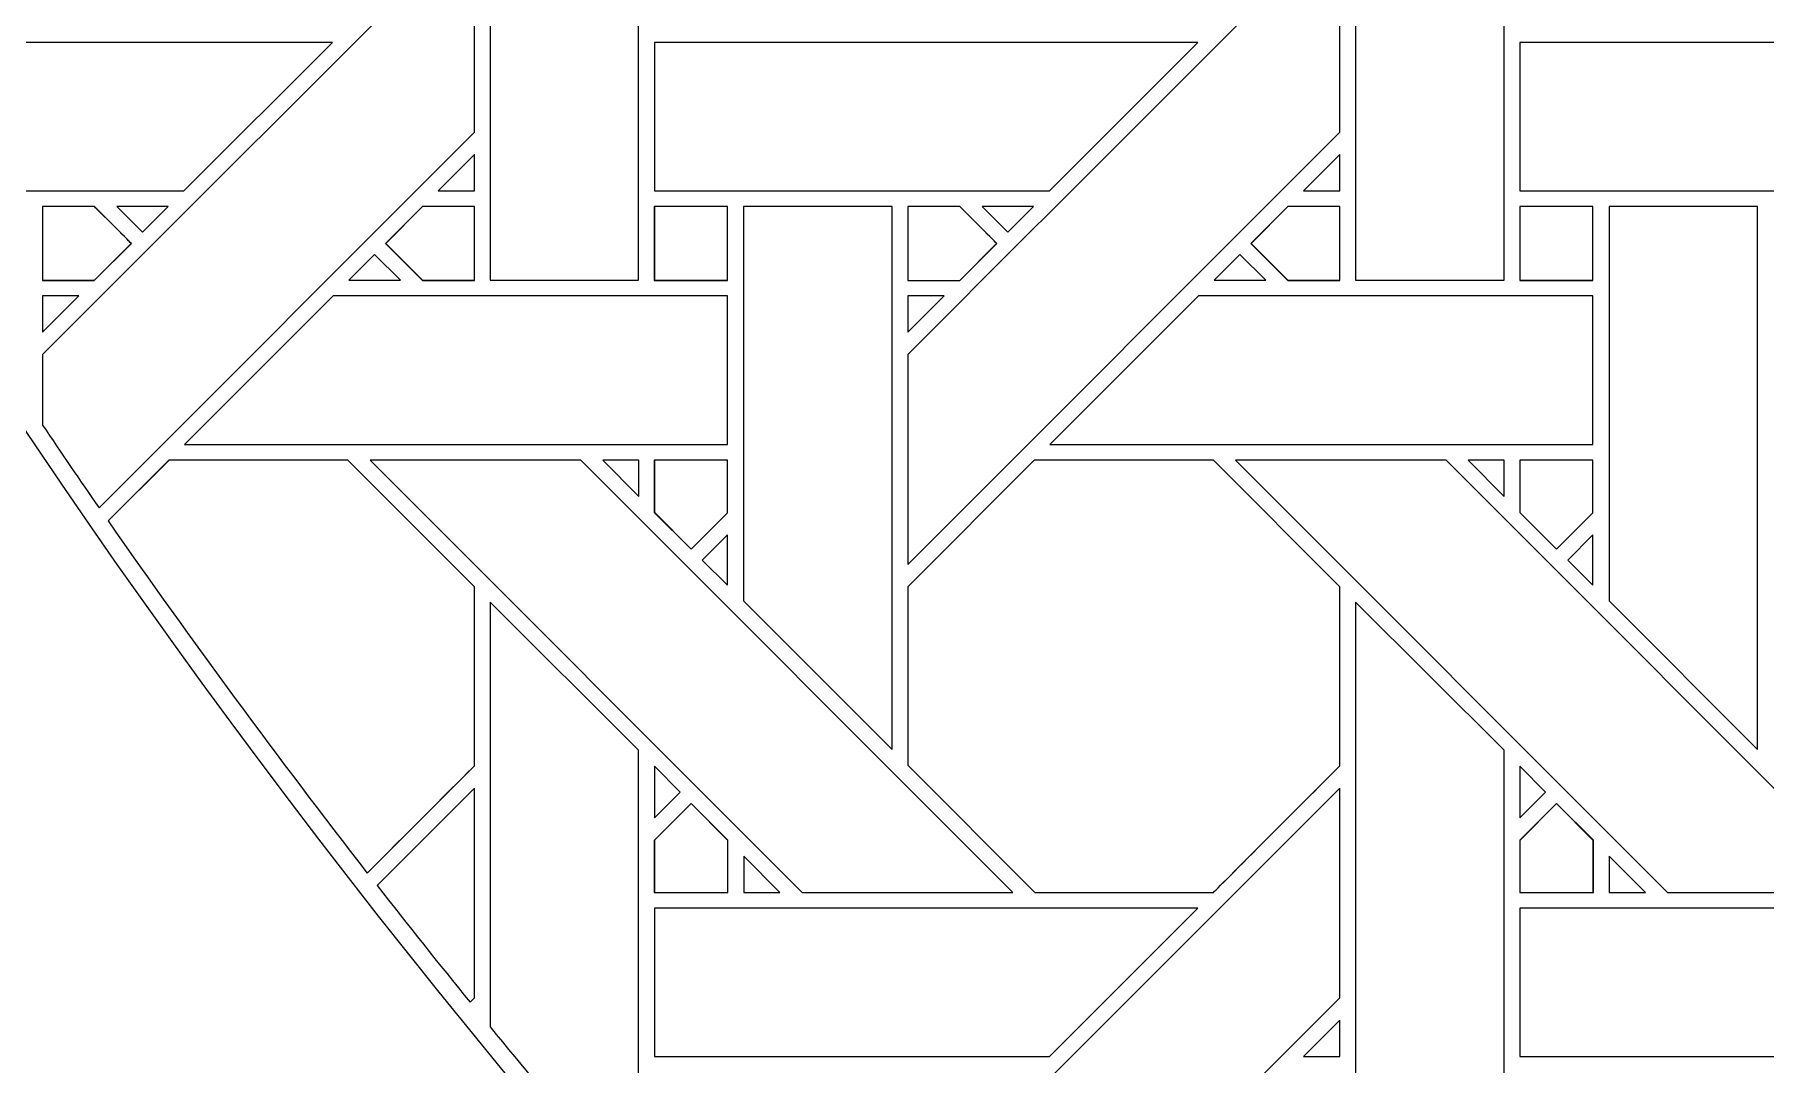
# Model space of a CAD drawing. Header units: inches. Extents: x 2.4 to 22.4, y -0.9 to 19.1.
# Drawn here: x 5.022 to 6.919, y 3.451 to 4.58 of the extents above; entities that cross this region are included whole.
import ezdxf

# ---------------------------------------------------------------- set-up
doc = ezdxf.new("R2010")
doc.units = ezdxf.units.IN
doc.header["$MEASUREMENT"] = 0
doc.layers.add('Design', color=7, linetype='Continuous', lineweight=0)

msp = doc.modelspace()

# ---------------------------------------------------------------- linework, layer by layer
at = {"layer": 'Design'}
for points, knots in [([(12.3829, 19.0948), (6.86, 19.0948), (2.3829, 14.6176), (2.3829, 9.0948), (2.3829, 3.5719), (6.86, -0.9052), (12.3829, -0.9052), (17.9057, -0.9052), (22.3829, 3.5719), (22.3829, 9.0948), (22.3829, 14.6176), (17.9057, 19.0948), (12.3829, 19.0948)], [0, 0, 0, 0, 1, 1, 1, 2, 2, 2, 3, 3, 3, 4, 4, 4, 4]), ([(12.3829, 17.972), (7.4801, 17.972), (3.5056, 13.9975), (3.5056, 9.0948), (3.5056, 4.192), (7.4801, 0.2175), (12.3829, 0.2175), (17.2856, 0.2175), (21.2601, 4.192), (21.2601, 9.0948), (21.2601, 13.9975), (17.2856, 17.972), (12.3829, 17.972)], [0, 0, 0, 0, 1, 1, 1, 2, 2, 2, 3, 3, 3, 4, 4, 4, 4]), ([(5.6841, 4.7445), (5.6841, 4.7445), (5.6841, 4.3108), (5.6841, 4.3108), (5.6841, 4.3108), (5.5214, 4.3108), (5.5214, 4.3108), (5.5214, 4.3108), (5.5214, 4.9066), (5.5214, 4.9066), (5.5214, 4.9066), (5.6841, 4.7445), (5.6841, 4.7445)], [0, 0, 0, 0, 1, 1, 1, 2, 2, 2, 3, 3, 3, 4, 4, 4, 4]), ([(6.6329, 4.7444), (6.6329, 4.7444), (6.6329, 4.3108), (6.6329, 4.3108), (6.6329, 4.3108), (6.4701, 4.3108), (6.4701, 4.3108), (6.4701, 4.3108), (6.4701, 4.9066), (6.4701, 4.9066), (6.4701, 4.9066), (6.6329, 4.7444), (6.6329, 4.7444)], [0, 0, 0, 0, 1, 1, 1, 2, 2, 2, 3, 3, 3, 4, 4, 4, 4]), ([(5.0306, 4.1521), (5.0306, 4.1521), (5.0306, 4.2294), (5.0306, 4.2294), (5.0306, 4.2294), (5.5042, 4.703), (5.5042, 4.703), (5.5042, 4.703), (5.5042, 4.473), (5.5042, 4.473), (5.5042, 4.473), (5.0926, 4.0613), (5.0926, 4.0613), (5.0717, 4.0915), (5.0511, 4.1217), (5.0306, 4.1521)], [0, 0, 0, 0, 1, 1, 1, 2, 2, 2, 3, 3, 3, 4, 4, 4, 5, 5, 5, 5]), ([(6.1157, 4.3659), (6.1652, 4.4151), (6.3975, 4.6476), (6.453, 4.703), (6.453, 4.703), (6.453, 4.473), (6.453, 4.473), (6.453, 4.473), (5.9793, 3.9994), (5.9793, 3.9994), (5.9793, 3.9994), (5.9793, 4.2294), (5.9793, 4.2294), (5.9793, 4.2294), (6.1157, 4.3659), (6.1157, 4.3659)], [0, 0, 0, 0, 1, 1, 1, 2, 2, 2, 3, 3, 3, 4, 4, 4, 5, 5, 5, 5]), ([(4.7651, 4.5715), (4.7651, 4.5715), (5.3484, 4.5715), (5.3484, 4.5715), (5.3484, 4.5715), (5.1857, 4.4088), (5.1857, 4.4088), (5.1857, 4.4088), (4.8641, 4.4088), (4.8641, 4.4088), (4.8305, 4.4627), (4.7975, 4.5169), (4.7651, 4.5715)], [0, 0, 0, 0, 1, 1, 1, 2, 2, 2, 3, 3, 3, 4, 4, 4, 4]), ([(5.7015, 4.4088), (5.7015, 4.4088), (5.7015, 4.5715), (5.7015, 4.5715), (5.7015, 4.5715), (6.2972, 4.5715), (6.2972, 4.5715), (6.2972, 4.5715), (6.1344, 4.4088), (6.1344, 4.4088), (6.1344, 4.4088), (5.7015, 4.4088), (5.7015, 4.4088)], [0, 0, 0, 0, 1, 1, 1, 2, 2, 2, 3, 3, 3, 4, 4, 4, 4]), ([(6.6502, 4.4088), (6.6502, 4.4088), (6.6502, 4.5715), (6.6502, 4.5715), (6.6502, 4.5715), (7.2459, 4.5715), (7.2459, 4.5715), (7.2459, 4.5715), (7.0831, 4.4088), (7.0831, 4.4088), (7.0831, 4.4088), (6.6502, 4.4088), (6.6502, 4.4088)], [0, 0, 0, 0, 1, 1, 1, 2, 2, 2, 3, 3, 3, 4, 4, 4, 4]), ([(5.4645, 4.4089), (5.4645, 4.4089), (5.5042, 4.4486), (5.5042, 4.4486), (5.5042, 4.4486), (5.5042, 4.4089), (5.5042, 4.4089), (5.5042, 4.4089), (5.4645, 4.4089), (5.4645, 4.4089)], [0, 0, 0, 0, 1, 1, 1, 2, 2, 2, 3, 3, 3, 3]), ([(6.4132, 4.4089), (6.4132, 4.4089), (6.453, 4.4486), (6.453, 4.4486), (6.453, 4.4486), (6.453, 4.4089), (6.453, 4.4089), (6.453, 4.4089), (6.4132, 4.4089), (6.4132, 4.4089)], [0, 0, 0, 0, 1, 1, 1, 2, 2, 2, 3, 3, 3, 3]), ([(5.1278, 4.3511), (5.1278, 4.3511), (5.0874, 4.3107), (5.0874, 4.3107), (5.0874, 4.3107), (5.0304, 4.3107), (5.0304, 4.3107), (5.0304, 4.3107), (5.0304, 4.3915), (5.0304, 4.3915), (5.0304, 4.3915), (5.0875, 4.3915), (5.0875, 4.3915), (5.0926, 4.3864), (5.1234, 4.3556), (5.1278, 4.3511)], [0, 0, 0, 0, 1, 1, 1, 2, 2, 2, 3, 3, 3, 4, 4, 4, 5, 5, 5, 5]), ([(5.0306, 4.3108), (5.0306, 4.3108), (5.0306, 4.3916), (5.0306, 4.3916), (5.0306, 4.3916), (5.0876, 4.3916), (5.0876, 4.3916), (5.0927, 4.3866), (5.1234, 4.3558), (5.128, 4.3512), (5.128, 4.3512), (5.0876, 4.3108), (5.0876, 4.3108), (5.0876, 4.3108), (5.0306, 4.3108), (5.0306, 4.3108)], [0, 0, 0, 0, 1, 1, 1, 2, 2, 2, 3, 3, 3, 4, 4, 4, 5, 5, 5, 5]), ([(5.112, 4.3916), (5.112, 4.3916), (5.1685, 4.3916), (5.1685, 4.3916), (5.1685, 4.3916), (5.1402, 4.3634), (5.1402, 4.3634), (5.1402, 4.3634), (5.112, 4.3916), (5.112, 4.3916)], [0, 0, 0, 0, 1, 1, 1, 2, 2, 2, 3, 3, 3, 3]), ([(5.4471, 4.3915), (5.4471, 4.3915), (5.5041, 4.3915), (5.5041, 4.3915), (5.5041, 4.3915), (5.5041, 4.3107), (5.5041, 4.3107), (5.5041, 4.3107), (5.447, 4.3107), (5.447, 4.3107), (5.447, 4.3107), (5.4066, 4.3511), (5.4066, 4.3511), (5.4066, 4.3511), (5.4471, 4.3915), (5.4471, 4.3915)], [0, 0, 0, 0, 1, 1, 1, 2, 2, 2, 3, 3, 3, 4, 4, 4, 5, 5, 5, 5]), ([(5.4068, 4.3511), (5.4068, 4.3511), (5.4472, 4.3916), (5.4472, 4.3916), (5.4472, 4.3916), (5.5042, 4.3916), (5.5042, 4.3916), (5.5042, 4.3916), (5.5042, 4.3108), (5.5042, 4.3108), (5.5042, 4.3108), (5.4471, 4.3108), (5.4471, 4.3108), (5.4471, 4.3108), (5.4068, 4.3511), (5.4068, 4.3511)], [0, 0, 0, 0, 1, 1, 1, 2, 2, 2, 3, 3, 3, 4, 4, 4, 5, 5, 5, 5]), ([(5.7816, 4.3107), (5.7816, 4.3107), (5.7013, 4.3107), (5.7013, 4.3107), (5.7013, 4.3107), (5.7013, 4.3915), (5.7013, 4.3915), (5.7013, 4.3915), (5.7816, 4.3915), (5.7816, 4.3915), (5.7816, 4.3915), (5.7816, 4.3107), (5.7816, 4.3107)], [0, 0, 0, 0, 1, 1, 1, 2, 2, 2, 3, 3, 3, 4, 4, 4, 4]), ([(5.7015, 4.3108), (5.7015, 4.3108), (5.7015, 4.3916), (5.7015, 4.3916), (5.7015, 4.3916), (5.7817, 4.3916), (5.7817, 4.3916), (5.7817, 4.3916), (5.7817, 4.3108), (5.7817, 4.3108), (5.7817, 4.3108), (5.7015, 4.3108), (5.7015, 4.3108)], [0, 0, 0, 0, 1, 1, 1, 2, 2, 2, 3, 3, 3, 4, 4, 4, 4]), ([(5.9622, 4.3916), (5.9622, 4.3916), (5.9622, 3.7964), (5.9622, 3.7964), (5.9622, 3.7964), (5.7992, 3.9594), (5.7992, 3.9594), (5.7992, 3.9594), (5.7992, 4.3916), (5.7992, 4.3916), (5.7992, 4.3916), (5.9622, 4.3916), (5.9622, 4.3916)], [0, 0, 0, 0, 1, 1, 1, 2, 2, 2, 3, 3, 3, 4, 4, 4, 4]), ([(5.9793, 4.3107), (5.9793, 4.3107), (5.9793, 4.3915), (5.9793, 4.3915), (5.9793, 4.3915), (6.0364, 4.3915), (6.0364, 4.3915), (6.0415, 4.3864), (6.0722, 4.3556), (6.0766, 4.3511), (6.0766, 4.3511), (6.0362, 4.3107), (6.0362, 4.3107), (6.0362, 4.3107), (5.9793, 4.3107), (5.9793, 4.3107)], [0, 0, 0, 0, 1, 1, 1, 2, 2, 2, 3, 3, 3, 4, 4, 4, 5, 5, 5, 5]), ([(6.0767, 4.3512), (6.0767, 4.3512), (6.0362, 4.3107), (6.0362, 4.3107), (6.0362, 4.3107), (5.9793, 4.3107), (5.9793, 4.3107), (5.9793, 4.3107), (5.9793, 4.3915), (5.9793, 4.3915), (5.9793, 4.3915), (6.0364, 4.3915), (6.0364, 4.3915), (6.0364, 4.3915), (6.0767, 4.3512), (6.0767, 4.3512)], [0, 0, 0, 0, 1, 1, 1, 2, 2, 2, 3, 3, 3, 4, 4, 4, 5, 5, 5, 5]), ([(6.0607, 4.3916), (6.0607, 4.3916), (6.1172, 4.3916), (6.1172, 4.3916), (6.1172, 4.3916), (6.0889, 4.3634), (6.0889, 4.3634), (6.0889, 4.3634), (6.0607, 4.3916), (6.0607, 4.3916)], [0, 0, 0, 0, 1, 1, 1, 2, 2, 2, 3, 3, 3, 3]), ([(6.3554, 4.3511), (6.3554, 4.3511), (6.3958, 4.3915), (6.3958, 4.3915), (6.3958, 4.3915), (6.4529, 4.3915), (6.4529, 4.3915), (6.4529, 4.3915), (6.4529, 4.3107), (6.4529, 4.3107), (6.4529, 4.3107), (6.3957, 4.3107), (6.3957, 4.3107), (6.3957, 4.3107), (6.3554, 4.3511), (6.3554, 4.3511)], [0, 0, 0, 0, 1, 1, 1, 2, 2, 2, 3, 3, 3, 4, 4, 4, 5, 5, 5, 5]), ([(6.3555, 4.3512), (6.3555, 4.3512), (6.3959, 4.3916), (6.3959, 4.3916), (6.3959, 4.3916), (6.453, 4.3916), (6.453, 4.3916), (6.453, 4.3916), (6.453, 4.3108), (6.453, 4.3108), (6.453, 4.3108), (6.3959, 4.3108), (6.3959, 4.3108), (6.3959, 4.3108), (6.3555, 4.3512), (6.3555, 4.3512)], [0, 0, 0, 0, 1, 1, 1, 2, 2, 2, 3, 3, 3, 4, 4, 4, 5, 5, 5, 5]), ([(6.7303, 4.3107), (6.7303, 4.3107), (6.6501, 4.3107), (6.6501, 4.3107), (6.6501, 4.3107), (6.6501, 4.3915), (6.6501, 4.3915), (6.6501, 4.3915), (6.7303, 4.3915), (6.7303, 4.3915), (6.7303, 4.3915), (6.7303, 4.3107), (6.7303, 4.3107)], [0, 0, 0, 0, 1, 1, 1, 2, 2, 2, 3, 3, 3, 4, 4, 4, 4]), ([(6.6502, 4.3916), (6.6502, 4.3916), (6.7304, 4.3916), (6.7304, 4.3916), (6.7304, 4.3916), (6.7304, 4.3108), (6.7304, 4.3108), (6.7304, 4.3108), (6.6502, 4.3108), (6.6502, 4.3108), (6.6502, 4.3108), (6.6502, 4.3916), (6.6502, 4.3916)], [0, 0, 0, 0, 1, 1, 1, 2, 2, 2, 3, 3, 3, 4, 4, 4, 4]), ([(6.9109, 4.3916), (6.9109, 4.3916), (6.9109, 3.7964), (6.9109, 3.7964), (6.9109, 3.7964), (6.748, 3.9594), (6.748, 3.9594), (6.748, 3.9594), (6.748, 4.3916), (6.748, 4.3916), (6.748, 4.3916), (6.9109, 4.3916), (6.9109, 4.3916)], [0, 0, 0, 0, 1, 1, 1, 2, 2, 2, 3, 3, 3, 4, 4, 4, 4]), ([(5.4229, 4.3108), (5.4229, 4.3108), (5.3664, 4.3108), (5.3664, 4.3108), (5.3664, 4.3108), (5.3947, 4.339), (5.3947, 4.339), (5.3947, 4.339), (5.4229, 4.3108), (5.4229, 4.3108)], [0, 0, 0, 0, 1, 1, 1, 2, 2, 2, 3, 3, 3, 3]), ([(6.3716, 4.3108), (6.3716, 4.3108), (6.3151, 4.3108), (6.3151, 4.3108), (6.3151, 4.3108), (6.3434, 4.339), (6.3434, 4.339), (6.3434, 4.339), (6.3716, 4.3108), (6.3716, 4.3108)], [0, 0, 0, 0, 1, 1, 1, 2, 2, 2, 3, 3, 3, 3]), ([(5.0704, 4.2936), (5.0704, 4.2936), (5.0306, 4.2538), (5.0306, 4.2538), (5.0306, 4.2538), (5.0306, 4.2936), (5.0306, 4.2936), (5.0306, 4.2936), (5.0704, 4.2936), (5.0704, 4.2936)], [0, 0, 0, 0, 1, 1, 1, 2, 2, 2, 3, 3, 3, 3]), ([(5.1864, 4.1308), (5.1864, 4.1308), (5.3493, 4.2936), (5.3493, 4.2936), (5.3493, 4.2936), (5.7817, 4.2936), (5.7817, 4.2936), (5.7817, 4.2936), (5.7817, 4.1308), (5.7817, 4.1308), (5.7817, 4.1308), (5.1864, 4.1308), (5.1864, 4.1308)], [0, 0, 0, 0, 1, 1, 1, 2, 2, 2, 3, 3, 3, 4, 4, 4, 4]), ([(6.0191, 4.2936), (6.0191, 4.2936), (5.9793, 4.2538), (5.9793, 4.2538), (5.9793, 4.2538), (5.9793, 4.2936), (5.9793, 4.2936), (5.9793, 4.2936), (6.0191, 4.2936), (6.0191, 4.2936)], [0, 0, 0, 0, 1, 1, 1, 2, 2, 2, 3, 3, 3, 3]), ([(6.298, 4.2936), (6.298, 4.2936), (6.7304, 4.2936), (6.7304, 4.2936), (6.7304, 4.2936), (6.7304, 4.1308), (6.7304, 4.1308), (6.7304, 4.1308), (6.1351, 4.1308), (6.1351, 4.1308), (6.1351, 4.1308), (6.298, 4.2936), (6.298, 4.2936)], [0, 0, 0, 0, 1, 1, 1, 2, 2, 2, 3, 3, 3, 4, 4, 4, 4]), ([(5.1026, 4.047), (5.1026, 4.047), (5.1693, 4.1137), (5.1693, 4.1137), (5.1693, 4.1137), (5.3655, 4.1137), (5.3655, 4.1137), (5.3655, 4.1137), (5.5042, 3.975), (5.5042, 3.975), (5.5042, 3.975), (5.5042, 3.7787), (5.5042, 3.7787), (5.4906, 3.765), (5.4222, 3.6968), (5.3867, 3.6612), (5.2884, 3.7874), (5.1937, 3.916), (5.1026, 4.047)], [0, 0, 0, 0, 1, 1, 1, 2, 2, 2, 3, 3, 3, 4, 4, 4, 5, 5, 5, 6, 6, 6, 6]), ([(5.1026, 4.047), (5.1026, 4.047), (5.1691, 4.1136), (5.1691, 4.1136), (5.1691, 4.1136), (5.3654, 4.1136), (5.3654, 4.1136), (5.3654, 4.1136), (5.5041, 3.9749), (5.5041, 3.9749), (5.5041, 3.9749), (5.5041, 3.7787), (5.5041, 3.7787), (5.4905, 3.765), (5.4223, 3.6968), (5.3867, 3.6612), (5.2884, 3.7874), (5.1937, 3.916), (5.1026, 4.047)], [0, 0, 0, 0, 1, 1, 1, 2, 2, 2, 3, 3, 3, 4, 4, 4, 5, 5, 5, 6, 6, 6, 6]), ([(5.3897, 4.1137), (5.3897, 4.1137), (5.6207, 4.1137), (5.6207, 4.1137), (5.6207, 4.1137), (6.0943, 3.64), (6.0943, 3.64), (6.0943, 3.64), (5.8633, 3.64), (5.8633, 3.64), (5.8633, 3.64), (5.3897, 4.1137), (5.3897, 4.1137)], [0, 0, 0, 0, 1, 1, 1, 2, 2, 2, 3, 3, 3, 4, 4, 4, 4]), ([(5.6842, 4.1137), (5.6842, 4.1137), (5.6842, 4.0739), (5.6842, 4.0739), (5.6842, 4.0739), (5.6448, 4.1137), (5.6448, 4.1137), (5.6448, 4.1137), (5.6842, 4.1137), (5.6842, 4.1137)], [0, 0, 0, 0, 1, 1, 1, 2, 2, 2, 3, 3, 3, 3]), ([(5.7816, 4.1136), (5.7816, 4.1136), (5.7816, 4.056), (5.7816, 4.056), (5.7816, 4.056), (5.7416, 4.0161), (5.7416, 4.0161), (5.7416, 4.0161), (5.7013, 4.0564), (5.7013, 4.0564), (5.7013, 4.0564), (5.7013, 4.1136), (5.7013, 4.1136), (5.7013, 4.1136), (5.7816, 4.1136), (5.7816, 4.1136)], [0, 0, 0, 0, 1, 1, 1, 2, 2, 2, 3, 3, 3, 4, 4, 4, 5, 5, 5, 5]), ([(5.7418, 4.0162), (5.7418, 4.0162), (5.7014, 4.0565), (5.7014, 4.0565), (5.7014, 4.0565), (5.7014, 4.1137), (5.7014, 4.1137), (5.7014, 4.1137), (5.7817, 4.1137), (5.7817, 4.1137), (5.7817, 4.1137), (5.7817, 4.0561), (5.7817, 4.0561), (5.7817, 4.0561), (5.7418, 4.0162), (5.7418, 4.0162)], [0, 0, 0, 0, 1, 1, 1, 2, 2, 2, 3, 3, 3, 4, 4, 4, 5, 5, 5, 5]), ([(6.3143, 3.64), (6.3143, 3.64), (6.1185, 3.64), (6.1185, 3.64), (6.1185, 3.64), (5.9792, 3.7792), (5.9792, 3.7792), (5.9792, 3.7792), (5.9792, 3.9749), (5.9792, 3.9749), (5.9792, 3.9749), (6.1179, 4.1136), (6.1179, 4.1136), (6.1179, 4.1136), (6.3142, 4.1136), (6.3142, 4.1136), (6.3142, 4.1136), (6.4529, 3.9749), (6.4529, 3.9749), (6.4529, 3.9749), (6.4529, 3.7787), (6.4529, 3.7787), (6.4351, 3.7608), (6.3232, 3.649), (6.3143, 3.64)], [0, 0, 0, 0, 1, 1, 1, 2, 2, 2, 3, 3, 3, 4, 4, 4, 5, 5, 5, 6, 6, 6, 7, 7, 7, 8, 8, 8, 8]), ([(5.9793, 3.975), (5.9793, 3.975), (6.1179, 4.1136), (6.1179, 4.1136), (6.1179, 4.1136), (6.3142, 4.1136), (6.3142, 4.1136), (6.3142, 4.1136), (6.4529, 3.9749), (6.4529, 3.9749), (6.4529, 3.9749), (6.4529, 3.7787), (6.4529, 3.7787), (6.435, 3.7607), (6.3232, 3.6489), (6.3143, 3.64), (6.3143, 3.64), (6.1185, 3.64), (6.1185, 3.64), (6.1185, 3.64), (5.9793, 3.7793), (5.9793, 3.7793), (5.9793, 3.7793), (5.9793, 3.975), (5.9793, 3.975)], [0, 0, 0, 0, 1, 1, 1, 2, 2, 2, 3, 3, 3, 4, 4, 4, 5, 5, 5, 6, 6, 6, 7, 7, 7, 8, 8, 8, 8]), ([(6.3385, 4.1137), (6.3385, 4.1137), (6.5694, 4.1137), (6.5694, 4.1137), (6.5694, 4.1137), (7.043, 3.64), (7.043, 3.64), (7.043, 3.64), (6.812, 3.64), (6.812, 3.64), (6.812, 3.64), (6.3385, 4.1137), (6.3385, 4.1137)], [0, 0, 0, 0, 1, 1, 1, 2, 2, 2, 3, 3, 3, 4, 4, 4, 4]), ([(6.633, 4.1137), (6.633, 4.1137), (6.633, 4.0739), (6.633, 4.0739), (6.633, 4.0739), (6.5935, 4.1137), (6.5935, 4.1137), (6.5935, 4.1137), (6.633, 4.1137), (6.633, 4.1137)], [0, 0, 0, 0, 1, 1, 1, 2, 2, 2, 3, 3, 3, 3]), ([(6.7303, 4.1137), (6.7303, 4.1137), (6.7303, 4.0561), (6.7303, 4.0561), (6.7303, 4.0561), (6.6904, 4.0161), (6.6904, 4.0161), (6.6904, 4.0161), (6.6501, 4.0564), (6.6501, 4.0564), (6.6501, 4.0564), (6.6501, 4.1137), (6.6501, 4.1137), (6.6501, 4.1137), (6.7303, 4.1137), (6.7303, 4.1137)], [0, 0, 0, 0, 1, 1, 1, 2, 2, 2, 3, 3, 3, 4, 4, 4, 5, 5, 5, 5]), ([(6.6905, 4.0162), (6.6905, 4.0162), (6.6501, 4.0564), (6.6501, 4.0564), (6.6501, 4.0564), (6.6501, 4.1137), (6.6501, 4.1137), (6.6501, 4.1137), (6.7303, 4.1137), (6.7303, 4.1137), (6.7303, 4.1137), (6.7303, 4.0561), (6.7303, 4.0561), (6.7303, 4.0561), (6.6905, 4.0162), (6.6905, 4.0162)], [0, 0, 0, 0, 1, 1, 1, 2, 2, 2, 3, 3, 3, 4, 4, 4, 5, 5, 5, 5]), ([(5.7817, 4.0318), (5.7817, 4.0318), (5.7817, 3.9767), (5.7817, 3.9767), (5.7817, 3.9767), (5.7539, 4.0041), (5.7539, 4.0041), (5.7539, 4.0041), (5.7817, 4.0318), (5.7817, 4.0318)], [0, 0, 0, 0, 1, 1, 1, 2, 2, 2, 3, 3, 3, 3]), ([(6.7304, 4.0318), (6.7304, 4.0318), (6.7304, 3.9767), (6.7304, 3.9767), (6.7304, 3.9767), (6.7027, 4.0041), (6.7027, 4.0041), (6.7027, 4.0041), (6.7304, 4.0318), (6.7304, 4.0318)], [0, 0, 0, 0, 1, 1, 1, 2, 2, 2, 3, 3, 3, 3]), ([(5.6841, 3.7957), (5.6841, 3.7957), (5.6841, 3.362), (5.6841, 3.362), (5.6841, 3.362), (5.6303, 3.362), (5.6303, 3.362), (5.5935, 3.4052), (5.5572, 3.4487), (5.5214, 3.4925), (5.5214, 3.4925), (5.5214, 3.9579), (5.5214, 3.9579), (5.5214, 3.9579), (5.6841, 3.7957), (5.6841, 3.7957)], [0, 0, 0, 0, 1, 1, 1, 2, 2, 2, 3, 3, 3, 4, 4, 4, 5, 5, 5, 5]), ([(6.6329, 3.7957), (6.6329, 3.7957), (6.6329, 3.362), (6.6329, 3.362), (6.6329, 3.362), (6.4701, 3.362), (6.4701, 3.362), (6.4701, 3.362), (6.4701, 3.9579), (6.4701, 3.9579), (6.4701, 3.9579), (6.6329, 3.7957), (6.6329, 3.7957)], [0, 0, 0, 0, 1, 1, 1, 2, 2, 2, 3, 3, 3, 4, 4, 4, 4]), ([(5.7015, 3.7215), (5.7015, 3.7215), (5.7015, 3.7782), (5.7015, 3.7782), (5.7015, 3.7782), (5.7296, 3.7497), (5.7296, 3.7497), (5.7296, 3.7497), (5.7015, 3.7215), (5.7015, 3.7215)], [0, 0, 0, 0, 1, 1, 1, 2, 2, 2, 3, 3, 3, 3]), ([(6.6502, 3.7215), (6.6502, 3.7215), (6.6502, 3.7782), (6.6502, 3.7782), (6.6502, 3.7782), (6.6784, 3.7497), (6.6784, 3.7497), (6.6784, 3.7497), (6.6502, 3.7215), (6.6502, 3.7215)], [0, 0, 0, 0, 1, 1, 1, 2, 2, 2, 3, 3, 3, 3]), ([(5.3974, 3.6474), (5.3974, 3.6474), (5.5042, 3.7543), (5.5042, 3.7543), (5.5042, 3.7543), (5.5042, 3.5243), (5.5042, 3.5243), (5.5042, 3.5243), (5.4994, 3.5195), (5.4994, 3.5195), (5.465, 3.5618), (5.431, 3.6044), (5.3974, 3.6474)], [0, 0, 0, 0, 1, 1, 1, 2, 2, 2, 3, 3, 3, 4, 4, 4, 4]), ([(5.9793, 3.2807), (5.9793, 3.2807), (6.453, 3.7543), (6.453, 3.7543), (6.453, 3.7543), (6.453, 3.5243), (6.453, 3.5243), (6.453, 3.5243), (5.9793, 3.0506), (5.9793, 3.0506), (5.9793, 3.0506), (5.9793, 3.2807), (5.9793, 3.2807)], [0, 0, 0, 0, 1, 1, 1, 2, 2, 2, 3, 3, 3, 4, 4, 4, 4]), ([(5.7013, 3.6397), (5.7013, 3.6397), (5.7013, 3.697), (5.7013, 3.697), (5.7013, 3.697), (5.7416, 3.7374), (5.7416, 3.7374), (5.7416, 3.7374), (5.782, 3.697), (5.782, 3.697), (5.782, 3.697), (5.782, 3.6397), (5.782, 3.6397), (5.782, 3.6397), (5.7013, 3.6397), (5.7013, 3.6397)], [0, 0, 0, 0, 1, 1, 1, 2, 2, 2, 3, 3, 3, 4, 4, 4, 5, 5, 5, 5]), ([(5.7418, 3.7374), (5.7418, 3.7374), (5.7821, 3.6971), (5.7821, 3.6971), (5.7821, 3.6971), (5.7821, 3.6398), (5.7821, 3.6398), (5.7821, 3.6398), (5.7015, 3.6398), (5.7015, 3.6398), (5.7015, 3.6398), (5.7015, 3.6971), (5.7015, 3.6971), (5.7015, 3.6971), (5.7418, 3.7374), (5.7418, 3.7374)], [0, 0, 0, 0, 1, 1, 1, 2, 2, 2, 3, 3, 3, 4, 4, 4, 5, 5, 5, 5]), ([(6.6501, 3.6397), (6.6501, 3.6397), (6.6501, 3.697), (6.6501, 3.697), (6.6501, 3.697), (6.6904, 3.7374), (6.6904, 3.7374), (6.6904, 3.7374), (6.7307, 3.697), (6.7307, 3.697), (6.7307, 3.697), (6.7307, 3.6397), (6.7307, 3.6397), (6.7307, 3.6397), (6.6501, 3.6397), (6.6501, 3.6397)], [0, 0, 0, 0, 1, 1, 1, 2, 2, 2, 3, 3, 3, 4, 4, 4, 5, 5, 5, 5]), ([(6.6904, 3.7374), (6.6904, 3.7374), (6.7308, 3.6971), (6.7308, 3.6971), (6.7308, 3.6971), (6.7308, 3.6398), (6.7308, 3.6398), (6.7308, 3.6398), (6.6502, 3.6398), (6.6502, 3.6398), (6.6502, 3.6398), (6.6502, 3.6971), (6.6502, 3.6971), (6.6502, 3.6971), (6.6904, 3.7374), (6.6904, 3.7374)], [0, 0, 0, 0, 1, 1, 1, 2, 2, 2, 3, 3, 3, 4, 4, 4, 5, 5, 5, 5]), ([(5.7994, 3.64), (5.7994, 3.64), (5.7994, 3.6798), (5.7994, 3.6798), (5.7994, 3.6798), (5.8391, 3.64), (5.8391, 3.64), (5.8391, 3.64), (5.7994, 3.64), (5.7994, 3.64)], [0, 0, 0, 0, 1, 1, 1, 2, 2, 2, 3, 3, 3, 3]), ([(6.7878, 3.64), (6.7878, 3.64), (6.7481, 3.64), (6.7481, 3.64), (6.7481, 3.64), (6.7481, 3.6798), (6.7481, 3.6798), (6.7481, 3.6798), (6.7878, 3.64), (6.7878, 3.64)], [0, 0, 0, 0, 1, 1, 1, 2, 2, 2, 3, 3, 3, 3]), ([(5.7015, 3.4601), (5.7015, 3.4601), (5.7015, 3.6228), (5.7015, 3.6228), (5.7015, 3.6228), (6.2972, 3.6228), (6.2972, 3.6228), (6.2972, 3.6228), (6.1344, 3.4601), (6.1344, 3.4601), (6.1344, 3.4601), (5.7015, 3.4601), (5.7015, 3.4601)], [0, 0, 0, 0, 1, 1, 1, 2, 2, 2, 3, 3, 3, 4, 4, 4, 4]), ([(6.6502, 3.4601), (6.6502, 3.4601), (6.6502, 3.6228), (6.6502, 3.6228), (6.6502, 3.6228), (7.2459, 3.6228), (7.2459, 3.6228), (7.2459, 3.6228), (7.0832, 3.4601), (7.0832, 3.4601), (7.0832, 3.4601), (6.6502, 3.4601), (6.6502, 3.4601)], [0, 0, 0, 0, 1, 1, 1, 2, 2, 2, 3, 3, 3, 4, 4, 4, 4]), ([(6.4132, 3.4601), (6.4132, 3.4601), (6.453, 3.4999), (6.453, 3.4999), (6.453, 3.4999), (6.453, 3.4601), (6.453, 3.4601), (6.453, 3.4601), (6.4132, 3.4601), (6.4132, 3.4601)], [0, 0, 0, 0, 1, 1, 1, 2, 2, 2, 3, 3, 3, 3])]:
    msp.add_open_spline(points, degree=3, knots=knots, dxfattribs=at)

doc.saveas('drawing.dxf')
